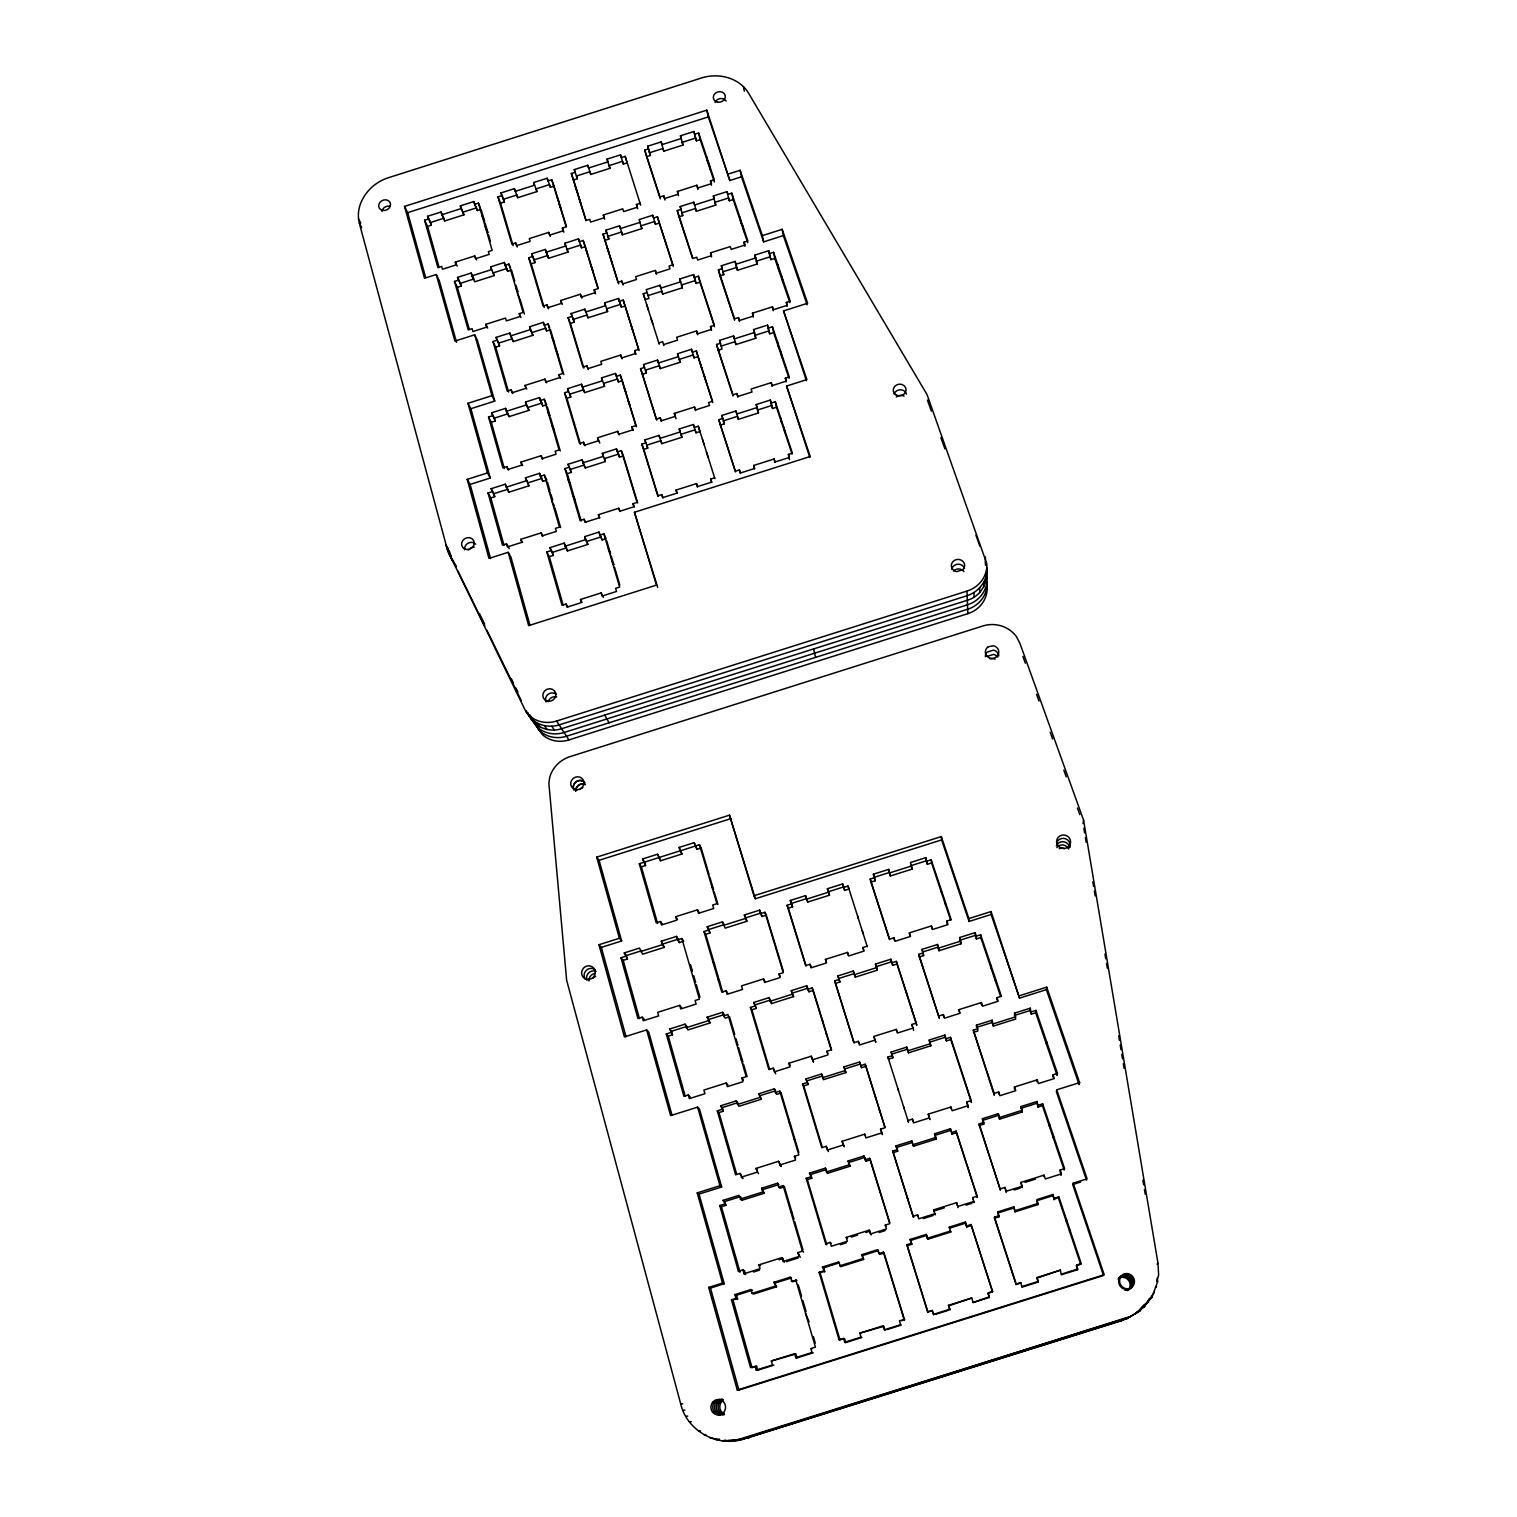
<?xml version="1.0" encoding="UTF-8"?>
<svg xmlns="http://www.w3.org/2000/svg" width="1517" height="1517" viewBox="0 0 1517 1517"><rect width="100%" height="100%" fill="white"/><g stroke="black" fill="none" stroke-linecap="round" stroke-linejoin="round"><path stroke-width="1.5" d="M996.991 1000.044L997.01 997.636L1001.391 996.252L980.665 934.794L976.322 936.16L976.436 938.928L980.759 937.563L980.665 934.794M1038.235 1105.248L1042.691 1103.845L1042.407 1105.628L1037.969 1107.031L1036.983 1101.513L1021.074 1106.519L1022.174 1112.018L999.551 1119.129L998.338 1113.687L982.428 1118.693L983.737 1124.116L979.299 1125.5L1000.443 1190.124L979.205 1123.832L983.661 1122.428L982.428 1118.693M998.641 1093.852L998.66 1091.975L994.223 1093.378L994.223 1095.236L973.288 1030.157L977.688 1028.773L976.474 1025.132L992.156 1020.201L993.388 1026.08L1015.707 1019.045L1014.608 1013.109L1030.29 1008.179L1031.313 1014.133L1035.694 1012.749L1035.94 1010.417L1031.541 1011.801M1016.087 1284.709L994.507 1218.265L999.001 1216.862L997.769 1211.893L1013.868 1206.811L1015.025 1211.818L1037.95 1204.593L1036.945 1199.568L1053.063 1194.486L1053.974 1199.568L1058.866 1196.913L1054.334 1198.335M999.551 1119.129L998.338 1113.687M999.001 1216.862L997.769 1211.893M1000.48 1188.854L1004.975 1187.432L1006.169 1192.514M1014.608 1013.109L1014.494 1015.442L1030.081 1010.531L1030.29 1008.179M1019.689 995.664L1046.692 987.15L1046.389 989.653L1019.538 998.11L991.075 911.565L968.87 918.581L969.041 921.445L991.113 914.486L991.075 911.565M1014.38 1088.884L1014.513 1086.987L1037.192 1079.839L1038.443 1083.555L1054.315 1078.549L1053.045 1074.851L1057.482 1073.448L1035.94 1010.417M527.935 712.63C532.164 726.434 548.358 733.128 561.612 728.729L967.353 600.258C981.575 596.2 988.762 581.276 986.619 567.377M986.372 580.177L986.846 568.515M1022.174 1112.018L1021.074 1106.519M1015.025 1211.818L1013.868 1206.811M1021.036 1182.369L1022.136 1187.489L1021.036 1182.369L1044.037 1175.144L1045.308 1178.956L1061.388 1173.893L1060.099 1170.081L1064.612 1168.659L1042.691 1103.845M1157.338 1277.807L1156.883 1281.675L1158.628 1275.095L1157.983 1263.263L1083.574 820.147L1019.879 643.227L1016.504 636.78A29.316 27.59 -1.2 0 0 982.826 625.99L569.918 756.68A29.221 27.553 -33.9 0 0 549.666 777.519L548.87 783.341L566.637 980.21L680.716 1403.908C687.182 1431.953 719.38 1448.621 746.193 1438.173M1036.926 1081.773L1037.192 1079.839M1037.969 1107.031L1036.983 1101.513M1046.351 1043.943L1046.654 1041.781M1083.043 823.579L1083.574 820.147M1051.622 1059.397L1051.964 1057.33M1052.684 1076.823L1053.045 1074.851M1057.482 1073.448L1057.102 1075.42L1035.694 1012.749M1049.385 1126.297L1049.726 1124.628M1046.692 987.15L1079.611 1082.626L1056.761 1089.813L1056.382 1091.709L1086.532 1180.169M1043.734 1176.509L1044.037 1175.144M1053.234 1137.693L1053.594 1136.1M999.02 1215.743L994.507 1217.165L1016.219 1284.008L1020.789 1282.586L1017.604 1284.235M1139.684 1310.859L1151.896 1297.319L1157.926 1280.955M1020.789 1282.586L1021.889 1287.193L1038.083 1282.093L1037.078 1277.466L1060.383 1270.127L1061.274 1274.811L1077.468 1269.729L1076.672 1265.007L1081.242 1263.585L1058.866 1196.913M1079.611 1082.626L1079.099 1084.56L1046.389 989.653M1053.974 1199.568L1053.063 1194.486M1060.099 1170.081L1060.99 1175.277L1061.388 1173.893M1038.083 1282.093L1037.078 1277.466M1056.761 1089.813L1087.101 1178.823L1073.202 1183.184L1072.709 1184.512L1103.504 1275.494L738.912 1390.065L737.281 1390.046L708.686 1287.402L722.528 1283.06L724.254 1283.742L699.053 1194.126L697.213 1192.874L719.968 1185.706L721.675 1186.996L699.053 1194.126M526.304 710.847C531.026 723.628 546.746 728.9 559.128 724.898L967.182 595.688C976.436 592.616 984.002 585.069 986.315 575.493M1066.28 1221.469L1066.735 1220.37M1069.523 1231.102L1069.997 1230.078M1060.383 1270.127L1036.813 1278.205M1077.468 1269.729L1076.672 1265.007M1081.242 1263.585L1080.692 1264.401L1058.468 1198.146M1149.905 1298.552L1142.984 1307.578L1132.365 1315.656M1143.875 1304.999L1140.215 1309.209L1144.88 1306.459M1145.752 1303.861L1136.954 1312.433M1143.932 1307.028L1154.532 1292.143M987.112 656.444L993.445 654.434A6.694 6.296 -1 0 1 997.693 657.126M1156.959 1264.116L1157.983 1263.263M1135 1314.139L1140.613 1310.328L1126.6 1318.766L1130.829 1316.32L742.989 1438.742M1155.518 1287.345L1156.561 1286.663M1148.919 1299.159L1151.896 1297.319M1144.804 1304.43L1148.653 1302.117M741.642 1439.368L1121.385 1320.757L1125.462 1318.387L735.081 1440.524L743.235 1439.083L735.385 1439.974L737.015 1439.69M1122.978 1319.828L1129.103 1317.306M1121.385 1320.757L1127.415 1318.292M456.579 342.349L439.228 280.474L436.251 274.52L424.513 278.237L404.546 206.407L706.808 110.153L729.81 180.523L741.491 176.806L740.144 170.283L728.388 174.019M404.546 206.407L407.656 212.664L708.325 116.904L706.808 110.153M428.363 219.036L424.589 220.23L427.585 226.393L431.34 225.199L427.585 216.286L441.068 212.001L444.746 220.932L463.937 214.826L460.334 205.857L473.816 201.571L477.343 210.541L481.098 209.346L484.606 221.368L481.894 215.167M501.729 195.674L497.936 196.869L500.553 203.164L504.308 201.951L500.913 192.943L514.396 188.658L517.733 197.684L536.923 191.578L536.108 188.867L549.514 184.6L550.33 187.312L554.084 186.117L566.486 226.602M514.396 188.658L515.211 191.37L534.496 185.226L533.681 182.514L547.163 178.229L550.33 187.312M640.212 203.278L636.4 204.492L637.273 207.26L623.677 211.584L622.785 208.834L603.33 215.016L604.183 217.784L590.587 222.108L589.715 219.358L585.903 220.572L571.34 173.507L575.114 172.293L574.279 169.582L587.762 165.296L590.739 174.436L609.948 168.33L607.047 159.152L620.529 154.848L621.401 157.559L625.175 156.365L640.667 205.136M660.293 198.898L646.602 156.649L650.357 155.455L647.664 146.22L661.147 141.915L662.038 144.627L681.342 138.464L680.45 135.771L693.952 131.486L696.436 140.797L700.19 139.602L698.635 132.965L694.843 134.179M441.068 212.001L441.845 214.731L461.13 208.588L463.937 214.826M473.816 201.571L474.612 204.302L478.386 203.107L480.187 207.26M554.084 186.117L551.752 179.727L547.978 180.94L547.163 178.229M646.602 156.649L644.763 150.126L648.536 148.913L647.664 146.22M427.585 216.286L430.581 222.468L443.969 218.201M463.14 212.096L476.547 207.829M500.913 192.943L503.511 199.239L516.918 194.972L517.733 197.684M649.485 152.762L662.91 148.495L663.782 151.188L683.01 145.063L680.45 135.771M693.952 131.486L695.526 138.104L682.119 142.37L683.01 145.063M571.34 173.507L573.559 179.916L577.313 178.722L576.479 176.01L589.885 171.743L590.739 174.436M609.948 168.33L609.094 165.637L622.501 161.352L623.354 164.064L627.128 162.85L625.175 156.365M424.589 220.23L437.92 267.656L441.712 266.461L442.509 269.23L456.105 264.906L455.309 262.119L474.764 255.937L476.603 259.957M517.392 246.968L515.704 242.91L511.893 244.123L497.936 196.869M550.33 236.481L548.756 232.385L529.3 238.586L530.135 241.355L516.52 245.678L515.704 242.91M548.756 232.385L549.59 235.154L563.205 230.831L562.352 228.062L566.163 226.848L551.752 179.727M698.635 132.965L714.298 179.708L710.487 180.921L711.397 183.671L697.782 187.994L696.872 185.245L677.378 191.445L678.289 194.195L664.674 198.537L663.782 195.788L659.971 197.001L644.763 150.126M457.527 277.383L471.142 273.041L473.93 278.995L460.372 283.319L457.527 277.383L461.168 286.087L457.375 287.301L454.493 281.404L458.324 280.19M471.142 273.041L471.958 275.847L491.47 269.628L490.655 266.84L504.289 262.498L507.702 271.296L511.513 270.083L514.699 280.986M532.543 256.563L528.712 257.776L531.197 263.806L534.989 262.612L531.708 253.775L545.343 249.433L548.566 258.288L567.984 252.106L567.13 249.338L580.708 245.033L581.561 247.802L585.353 246.588L587.743 254.306M545.343 249.433L546.177 252.22L565.708 246.019L564.855 243.232L578.489 238.89L581.561 247.802M623.184 285.044L621.837 281.062L617.988 282.295L602.97 234.149L606.8 232.935L605.928 230.167L619.562 225.824L622.425 234.794L641.862 228.612L639.719 221.691M621.837 281.062L622.728 283.888L636.495 279.507L635.604 276.682L655.306 270.424L656.216 273.25L669.983 268.869L669.073 266.044L672.941 264.811L657.449 216.817L653.618 218.031L652.727 215.262L639.093 219.605L639.965 222.373L620.434 228.593L619.562 225.824M692.416 258.042L678.952 216.798L682.745 215.604L680.185 206.54L693.819 202.197L694.729 204.947L714.279 198.746L713.35 195.977L727.003 191.635L727.932 194.385L731.763 193.171L747.881 240.975L744.032 242.208L744.923 246.323M504.289 262.498L505.104 265.304L508.916 264.072L510.641 268.073M585.353 246.588L583.173 240.463L579.342 241.677L578.489 238.89M678.952 216.798L677.265 210.522L681.076 209.308L680.185 206.54M506.887 268.509L493.328 272.832L494.144 275.601L474.726 281.783L471.958 275.847M531.708 253.775L534.174 259.824L547.732 255.52M602.97 234.149L605.055 240.312L608.848 239.098L607.995 236.349L621.553 232.025L622.425 234.794M641.862 228.612L640.97 225.843L654.548 221.52L655.439 224.288L659.231 223.075L657.449 216.817M682.745 215.604L681.854 212.835L695.431 208.531L696.341 211.28L715.777 205.098L713.35 195.977M715.777 205.098L714.848 202.349L728.425 198.025L729.355 200.775L733.166 199.561L731.763 193.171M782.184 229.314L783.341 235.59L763.639 241.867L762.368 235.609L782.184 229.314L807.632 303.248L783.549 310.909L806.418 380.786M454.493 281.404L468.241 329.91L472.09 328.696L472.887 331.54L486.654 327.16L485.838 324.316L505.521 318.058L506.337 320.902L520.103 316.522L519.269 313.678L523.118 312.464L508.916 264.072M548.547 308.766L546.954 304.879L543.086 306.112L528.712 257.776M546.954 304.879L547.789 307.723L561.555 303.343L560.702 300.499L580.404 294.241L581.883 298.166M580.404 294.241L581.258 297.085L595.024 292.705L594.152 289.861L598.02 288.647L583.173 240.463M711.568 256.923L710.544 252.846L730.265 246.588L731.194 249.395L744.98 245.014L744.032 242.208M494.732 401.114L491.982 395.672L467.976 403.294L470.858 408.699L494.732 401.114L477.495 340.51L474.688 334.802L454.91 341.097L436.251 274.52M496.855 340.263L492.987 341.496L495.699 347.146L499.548 345.933L496.04 337.4L509.826 333.019L513.258 341.572L532.903 335.314L529.566 326.743L543.351 322.363L546.632 330.953L550.462 329.739L563.793 374.49M571.966 316.389L568.098 317.622L570.392 323.405L574.241 322.173L571.113 313.545L584.898 309.146L587.97 317.811L607.615 311.573L606.743 308.728L620.472 304.367L621.344 307.192L625.194 305.979L639.112 350.56M584.898 309.146L585.771 312.009L605.53 305.713L604.638 302.869L618.443 298.489L620.472 304.367M694.502 277.421L698.37 276.208L699.963 282.2L696.113 283.432L693.572 274.596L679.768 278.995L680.678 281.821L660.919 288.097L660.009 285.272L646.204 289.652L648.973 298.413L645.123 299.645L643.246 293.729L647.114 292.497M734.569 320.239L719.911 275.866L723.761 274.653L721.352 265.759L735.157 261.379L737.49 270.273L757.173 264.015L754.916 255.084L768.74 250.703L770.901 259.654L774.751 258.421L773.575 252.296L769.688 253.529M509.826 333.019L510.66 335.883L530.4 329.606L532.903 335.314M549.666 327.824L548.073 323.993L544.205 325.207L543.351 322.363M618.443 298.489L619.334 301.333L623.203 300.101L625.194 305.979M719.911 275.866L718.413 269.817L722.282 268.604L721.352 265.759M736.105 264.205L755.883 257.909M496.04 337.4L498.714 343.089L512.443 338.727M532.069 332.488L545.779 328.127L546.632 330.953M571.113 313.545L573.388 319.347L587.098 314.986L587.97 317.811M648.081 295.587L661.81 291.226L662.72 294.051L682.366 287.794L679.768 278.995M693.572 274.596L695.184 280.607L681.455 284.987L682.366 287.794M735.157 261.379L736.56 267.466L722.813 271.827L723.761 274.653M768.74 250.703L769.953 256.847L756.225 261.208L757.173 264.015M512.879 393.51L511.134 389.869L507.228 391.121L492.987 341.496M511.134 389.869L511.969 392.789L525.887 388.371L525.053 385.451L544.963 379.117L546.594 382.796M544.963 379.117L545.817 382.037L559.754 377.6L558.882 374.699L562.788 373.466L548.073 323.993M588.368 369.522L586.889 365.806L582.983 367.038L568.098 317.622M622.103 358.789L620.737 355.035L600.808 361.368L601.699 364.27L587.762 368.707L586.889 365.806M620.737 355.035L621.629 357.936L635.566 353.518L634.675 350.617L638.562 349.384L623.203 300.101M658.776 342.956L662.682 341.704L663.896 345.516M698.37 276.208L714.393 325.283L710.487 326.515L711.435 329.398L697.479 333.835L696.55 330.953L676.62 337.286L677.53 340.168L663.593 344.606M773.575 252.296L790.243 301.181L786.356 302.414L787.323 305.296L773.386 309.715L772.4 306.851L752.451 313.185L753.418 316.067L739.481 320.485L738.514 317.622L734.626 318.854L718.413 269.817M492.456 415.734L488.531 416.966L491.299 422.276L495.187 421.043L491.622 412.795L505.578 408.357L509.067 416.644L528.94 410.33L525.546 402.024L539.502 397.587L542.821 405.911L546.708 404.679L544.262 399.274L540.355 400.507L539.502 397.587M585.012 445.733L583.514 442.243L579.57 443.495L564.533 392.827L568.439 391.595L567.567 388.674L581.523 384.237L583.021 387.897M581.523 384.237L582.395 387.157L602.401 380.805L601.509 377.885L615.466 373.447L618.424 381.886L622.311 380.653L630.01 405.703L628 400.26M643.549 364.516L657.525 360.079L660.274 368.593L680.166 362.279L677.511 353.745L691.487 349.289L692.416 352.191L696.322 350.958L712.535 401.284L708.572 402.536L709.52 405.494L695.431 409.969L694.483 407.011L674.307 413.42L675.236 416.379L661.128 420.854L660.217 417.896L656.254 419.147L640.553 368.669L644.46 367.436L643.549 364.516L646.375 373.011L642.487 374.244L640.553 368.669M733.014 395.918L718.129 350.218L722.035 348.986L719.589 340.377L733.564 335.921L734.512 338.822L754.518 332.47L753.551 329.568L767.526 325.131L769.745 333.816L773.632 332.583L772.418 326.781L768.493 328.032M505.578 408.357L506.413 411.297L526.38 404.944L528.94 410.33M622.311 380.653L620.282 375.116L616.357 376.368L615.466 373.447M718.129 350.218L716.612 344.511L720.537 343.259L719.589 340.377M491.622 412.795L494.352 418.123L508.233 413.724M528.087 407.409L541.967 403.01M721.087 346.104L734.987 341.685L735.935 344.568L755.826 338.234L754.518 332.47M755.826 338.234L754.878 335.371L768.778 330.953L767.526 325.131M564.533 392.827L566.865 398.269L570.752 397.037L569.899 394.136L583.78 389.717L584.652 392.619L604.524 386.304L603.652 383.403L617.533 379.003L618.424 381.886M680.166 362.279L679.237 359.396L693.136 354.978L694.065 357.86L697.953 356.628L696.322 350.958M467.198 479.372L487.45 472.944L490.256 478.026L470.118 484.416L467.198 479.372L488.986 558.408L508.176 552.321L510.907 557.023L530.021 625.421M508.631 469.986L506.849 466.591L502.904 467.843L488.531 416.966M506.849 466.591L507.702 469.568L521.791 465.093L520.938 462.116L541.095 455.726L542.745 459.139M583.514 442.243L584.386 445.221L598.494 440.745L597.603 437.768L617.76 431.378L619.145 434.886M617.76 431.378L618.671 434.336L632.76 429.861L631.849 426.903L635.813 425.651L620.282 375.116M772.418 326.781L789.295 376.899L785.351 378.169L786.337 381.108L772.21 385.583L771.243 382.644L751.048 389.054L752.015 391.993L737.907 396.487L736.94 393.529L732.995 394.78L716.612 344.511M809.775 457.357L786.565 386.039L806.873 379.591L783.549 310.909M491.963 491.717L488.019 492.968L490.806 497.917L494.732 496.666L491.129 488.702L505.256 484.226L507.038 487.564M505.256 484.226L508.783 492.21L528.883 485.838L525.451 477.817L539.578 473.323L542.934 481.363L546.878 480.13L544.394 475.068L540.431 476.319L539.578 473.323M568.875 467.293L564.912 468.563L567.282 473.645L571.207 472.394L567.984 464.297L582.111 459.822L585.278 467.938L605.378 461.547L604.487 458.57L618.538 454.114L619.448 457.091L623.373 455.84L637.671 502.923M582.111 459.822L583.002 462.818L603.235 456.389L602.325 453.412L616.452 448.918L619.448 457.091M662.986 497.936L661.753 494.618L657.752 495.888L641.843 444.14L645.806 442.869L644.877 439.892L659.023 435.398L661.791 443.647L681.91 437.256L680.981 434.298L695.033 429.823L695.981 432.8L699.925 431.549L698.294 426.22L694.331 427.472L693.383 424.495L679.237 428.989L680.185 431.966L659.952 438.394L659.023 435.398M735.423 471.901L720.347 425.063L724.273 423.812L721.827 415.468L735.954 410.974L736.921 413.951L757.173 407.523L756.187 404.546L770.333 400.071L772.551 408.49L776.495 407.239L775.282 401.777L771.319 403.029M506.09 487.222L526.304 480.813M623.373 455.84L621.325 450.644L617.362 451.895L616.452 448.918M720.347 425.063L718.811 419.697L722.775 418.445L721.827 415.468M491.129 488.702L493.897 493.689L507.948 489.233L508.783 492.21M525.451 477.817L528.03 482.842L542.081 478.386M567.984 464.297L570.335 469.417L584.386 464.96M724.273 423.812L723.325 420.854L737.395 416.379L738.343 419.337L758.481 412.946L757.514 410.007L771.584 405.532L770.333 400.071M641.843 444.14L643.796 449.354L647.721 448.103L646.811 445.145L660.862 440.67L661.791 443.647M509.257 548.585L506.545 543.863L502.544 545.134L488.019 492.968M506.545 543.863L507.399 546.916L521.658 542.403L520.786 539.331L541.19 532.865L542.877 536.051M585.638 522.474L584.121 519.25L580.12 520.521L564.912 468.563M584.121 519.25L585.012 522.303L599.291 517.771L598.381 514.718L618.784 508.252L620.188 511.513M618.784 508.252L619.713 511.286L633.973 506.754L633.044 503.72L637.045 502.449L621.325 450.644M661.753 494.618L662.682 497.652L676.961 493.12L676.013 490.086L696.436 483.62L697.536 486.976M711.757 482.463L710.696 479.088L714.697 477.817M775.282 401.777L792.386 453.166L788.385 454.436L789.39 457.451L775.111 461.983L774.106 458.968L753.684 465.454L754.67 468.469L740.391 473.001L739.405 469.967L735.423 471.237L718.811 419.697M508.176 552.321L528.656 625.63L656.463 585.107L634.428 512.272L810.211 456.503L786.565 386.039M550.823 550.709L546.803 551.979L549.306 556.663L553.288 555.412L549.931 547.637L564.229 543.105L567.51 550.899L587.875 544.432L584.69 536.62L598.987 532.069L602.097 539.919L606.079 538.668L603.899 533.87L599.898 535.141L598.987 532.069M564.229 543.105L565.12 546.177L585.581 539.673L587.875 544.432M549.931 547.637L552.416 552.34L566.618 547.846M586.965 541.379L601.187 536.866M567.699 606.99L566.088 604.031L562.048 605.321L546.803 551.979M566.088 604.031L566.998 607.16L581.428 602.59L580.518 599.462L601.187 592.919L603.387 597.414M525.678 711.17L529.243 715.493A28.785 26.775 -30.8 0 0 556.587 721.03L967.012 591.08A28.842 26.832 -4.7 0 0 986.808 563.755L927.001 394.515L748.545 93.144C739.101 77.405 717.977 72.513 701.233 78.069L388.75 177.622C369.864 183.235 354.125 203.297 359.396 223.454L447.648 550.576L525.678 711.17L542.309 734.531A27.97 26.13 -31.2 0 0 568.932 739.936L967.827 613.664A28.046 26.168 -4.3 0 0 987.055 587.06L986.827 585.922M619.41 938.264L598.968 944.712L601.32 947.385L621.648 940.976L619.41 938.264L596.712 857.143L729.506 815.16L755.39 898.728L941.621 839.906L941.298 836.588L753.949 895.751L729.506 815.16M596.712 857.143L599.063 860.31L731.08 818.554M643.53 862.396L639.302 863.723L641.388 866.833L645.578 865.505L642.544 858.982L657.601 854.223L660.559 860.765L681.986 853.995L679.142 847.415L694.198 842.656L696.967 849.273L701.157 847.946L709.16 874.873M642.544 858.982L644.611 862.111L680.147 850.809L681.986 853.995M681 850.62L699.432 844.722L701.157 847.946M662.474 924.308L660.502 921.521L656.235 922.867L639.302 863.723M660.502 921.521L661.488 924.991L676.715 920.174L675.71 916.704L697.46 909.84L699.223 912.703M625.232 956.412L620.965 957.758L623.184 960.337L627.431 959.009L624.245 952.904L639.491 948.087L642.601 954.212L664.294 947.367L661.317 941.204L676.563 936.387L679.464 942.569L683.712 941.223L681.854 938.53L677.568 939.876L676.563 936.387M707.244 926.697L722.509 921.881L724.121 924.668L708.951 929.466L707.244 926.697L709.975 932.936L705.727 934.282L704.002 931.533L708.268 930.186M722.509 921.881L725.145 928.139L746.857 921.274L744.335 914.979L759.6 910.162L762.046 916.496L766.294 915.149L783.208 970.766M791.362 903.942L787.076 905.289L788.328 908.19L792.576 906.844L790.281 900.472L805.546 895.637L807.746 902.046L829.477 895.201L827.391 888.753L842.656 883.918L844.666 890.403L848.913 889.057L848.041 886.042L843.755 887.388L844.666 890.403M889.512 939.649L870.967 882.098L875.214 880.751L873.375 874.228L888.64 869.412L890.403 875.954L912.134 869.089L910.503 862.509L925.768 857.674L927.323 864.292L931.59 862.945L931.21 859.779L926.925 861.125M624.245 952.904L626.464 955.52L641.615 950.723M663.308 943.877L678.459 939.099M744.335 914.979L745.833 917.823L760.984 913.025M790.281 900.472L791.514 903.392L806.684 898.595M874.095 877.319L889.284 872.522L888.64 869.412M925.768 857.674L926.185 860.86L911.015 865.657L912.134 869.089M640.496 951.595L662.322 944.693L664.294 947.367M723.533 925.351L745.378 918.468M759.6 910.162L760.643 913.632L764.928 912.286L766.294 915.149M805.546 895.637L806.627 899.126L828.491 892.224L829.477 895.201M870.967 882.098L870.208 879.045L874.494 877.679L873.375 874.228M889.777 872.863L911.641 865.96M644.365 1019.462L642.241 1017.186L637.936 1018.552L620.965 957.758M681.588 1007.705L679.692 1005.373L657.657 1012.332L658.662 1015.897L643.246 1020.77L642.241 1017.186M727.705 993.161L726.093 990.734L721.77 992.099L704.002 931.533M764.947 981.404L763.563 978.92L741.51 985.879L742.553 989.425L727.136 994.299L726.093 990.734M763.563 978.92L764.625 982.466L780.041 977.593L778.98 974.047L783.284 972.681L764.928 912.286M811.102 966.841L809.983 964.262L805.66 965.627L787.076 905.289M809.983 964.262L811.083 967.808L826.5 962.935L825.4 959.389L847.472 952.429L848.363 955.084M863.685 950.249L862.889 947.556L867.212 946.191M931.21 859.779L951.178 919.7L946.855 921.066L948.03 924.593L932.595 929.466L931.419 925.939L909.347 932.898L910.503 936.425L895.068 941.298L893.93 937.771L889.607 939.137L870.208 879.045M671.993 1115.09L648.726 1032.11L646.621 1029.91L624.435 1036.926L598.968 944.712M669.585 1029.038L685.02 1024.165L686.898 1026.383L671.538 1031.238L669.585 1029.038L672.543 1034.803L668.257 1036.149L666.266 1033.987L670.59 1032.622M707.15 1017.186L722.585 1012.313L724.235 1014.608L708.875 1019.443L707.15 1017.186L709.899 1023.008L687.922 1029.948L685.02 1024.165M754.745 1006.074L750.422 1007.44L751.901 1009.772L756.206 1008.407L753.684 1002.49L769.138 997.617L771.565 1003.552L793.581 996.612L791.267 990.639L806.722 985.766L808.959 991.758L813.264 990.411L831.619 1049.992M837.839 975.943L853.294 971.07L854.166 973.611L838.787 978.465L837.839 975.943L839.887 982.011L835.583 983.357L834.615 980.873L838.958 979.508M875.442 964.091L876.579 967.637L854.431 974.635L855.266 977.157L877.281 970.197L875.442 964.091L890.915 959.199L892.679 965.343L896.983 963.997L896.395 961.38L892.053 962.764L892.679 965.343M922.033 949.377L923.189 952.923L918.866 954.307L939.326 1018.229L919.321 956.943L923.625 955.577L922.033 949.377L937.506 944.503L939.023 950.723L961.038 943.783L959.654 937.506L975.128 932.633L976.322 936.16M753.684 1002.49L755.144 1004.861L770.503 1000.006M792.5 993.066L807.859 988.212M876.162 966.67L891.541 961.816L890.915 959.199M922.469 952.05L937.866 947.196L937.506 944.503M961.038 943.783L959.863 940.256L975.26 935.401L975.128 932.633M686.063 1027.749L708.174 1020.77M722.585 1012.313L723.647 1015.897L727.97 1014.532L746.212 1076.71L741.851 1078.075L742.913 1081.735L727.288 1086.665L726.226 1083.005L703.888 1090.04L704.95 1093.719L689.325 1098.63L688.282 1094.971L683.92 1096.355L666.266 1033.987M769.138 997.617L770.219 1001.201L792.348 994.204L793.581 996.612M806.722 985.766L807.821 989.331L812.164 987.965L813.264 990.411M938.682 948.049L960.83 941.052M775.699 1073.789L773.253 1068.177L768.891 1069.561L750.422 1007.44M773.253 1068.177L774.353 1071.836L789.978 1066.906L788.878 1063.246L811.235 1056.211L813.453 1061.881L811.235 1056.211M812.335 1059.852L827.979 1054.922L826.86 1051.281L831.221 1049.897L812.164 987.965M834.615 980.873L853.9 1042.748L858.281 1041.364L859.115 1043.506M858.281 1041.364L859.418 1045.004L875.062 1040.074L875.783 1042.236L873.906 1036.452L896.282 1029.398L897.438 1033.02L913.082 1028.09L911.907 1024.468L916.287 1023.084L896.395 961.38M938.966 1015.935L943.346 1014.551L944.541 1018.172L960.185 1013.242L958.991 1009.62L981.366 1002.566L982.58 1006.188L998.224 1001.239L997.01 997.636M721.675 1186.996L699.432 1108.87L697.611 1107.126L670.628 1115.621L646.621 1029.91M720.594 1105.798L736.257 1100.868L737.831 1102.65L722.263 1107.543L720.594 1105.798L723.325 1111.221L718.963 1112.587L717.276 1110.861L721.656 1109.477M758.671 1093.795L774.334 1088.865L775.68 1090.723L760.112 1095.615L758.671 1093.795L761.193 1099.275L738.893 1106.31L736.257 1100.868M806.949 1082.588L802.55 1083.972L803.745 1085.869L808.106 1084.484L805.849 1078.928L821.512 1073.979L823.674 1079.573L845.974 1072.557L843.926 1066.925L859.608 1061.976L861.561 1067.646L865.942 1066.261L884.961 1127.188M906.806 1047.09L907.356 1049.214L891.768 1054.125L891.143 1052.039L906.806 1047.09L908.512 1052.836L930.831 1045.801L929.238 1040.017L944.92 1035.087L946.418 1040.89L950.78 1039.524L950.514 1037.344L946.115 1038.728M805.849 1078.928L806.987 1080.844L822.574 1075.932M844.855 1068.916L860.423 1064.005M930.831 1045.801L929.656 1042.179L945.243 1037.268L944.92 1035.087M992.156 1020.201L992.175 1022.477L976.588 1027.388L976.474 1025.132M737.319 1104.547L759.752 1097.474M774.334 1088.865L775.415 1092.524L779.814 1091.14L781.122 1092.998L798.814 1152.37M821.512 1073.979L822.631 1077.658L845.064 1070.585L845.974 1072.557M859.608 1061.976L860.746 1065.636L865.145 1064.251L865.942 1066.261M887.9 1057.084L892.299 1055.699L892.925 1057.747L888.564 1059.131L887.9 1057.084L908.512 1122.22L907.981 1120.551L912.419 1119.148L913.594 1122.883L929.447 1117.877L928.252 1114.161L950.931 1107.012L952.126 1110.747L967.998 1105.741L966.784 1102.025L971.221 1100.621L950.514 1037.344M907.981 1050.75L930.433 1043.677M993.37 1023.823L1015.84 1016.75M781.122 1092.998L776.761 1094.364L775.415 1092.524M973.421 1032.375L977.801 1031.01L977.688 1028.773M740.087 1173.418L742.742 1178.519L740.087 1173.418L735.65 1174.822L717.276 1110.861M758.462 1173.57L755.902 1168.45L778.562 1161.301L780.99 1166.478L778.562 1161.301M779.662 1165.056L795.496 1160.069L794.377 1156.314L798.814 1154.93L779.814 1091.14M828.396 1151.536L826.234 1146.302L821.797 1147.686L802.55 1083.972M842.049 1141.315L844.135 1146.587L842.049 1141.315L864.709 1134.166L865.524 1135.778M880.562 1129.179L882.42 1134.526L880.562 1129.179L884.999 1127.776L865.145 1064.251M741.168 1177.192L757.002 1172.205M843.205 1145.051L827.353 1150.038L826.234 1146.302M881.718 1132.915L865.866 1137.902L864.709 1134.166M724.197 1204.138L719.741 1205.541L721.447 1206.698L725.866 1205.313L723.116 1200.345L738.988 1195.358L741.642 1200.345L764.227 1193.234L761.705 1188.209L777.576 1183.203L778.923 1184.512L763.146 1189.48M810.628 1176.908L806.191 1178.311L807.347 1179.657L811.766 1178.254L809.509 1173.153L825.381 1168.147L827.561 1173.286L850.165 1166.175L848.117 1160.979L863.988 1155.992L865.96 1161.188L870.379 1159.803L889.739 1222.531M895.94 1145.923L911.831 1140.917L912.343 1142.491L896.566 1147.459L895.94 1145.923L897.723 1151.194L893.304 1152.579L892.679 1151.081L897.116 1149.677M934.567 1133.768L935.761 1137.503L913.025 1144.671L913.537 1146.226L936.141 1139.096L934.567 1133.768L950.457 1128.762L951.936 1134.128L956.374 1132.725L956.127 1131.094L951.671 1132.497L951.936 1134.128M723.116 1200.345L724.804 1201.54L740.561 1196.572L741.642 1200.345M809.509 1173.153L810.647 1174.499L826.443 1169.531M849.027 1162.42L864.804 1157.452M934.946 1135.361L950.742 1130.393L950.457 1128.762M982.523 1120.399L998.319 1115.412M1020.922 1108.301L1036.718 1103.314M740.068 1199.132L762.804 1191.983L764.227 1193.234M777.576 1183.203L778.676 1186.977L783.132 1185.573L784.441 1186.863L793.979 1219.308L792.727 1218.208M825.381 1168.147L826.518 1171.92L849.255 1164.753L850.165 1166.175M863.988 1155.992L865.145 1159.746L869.601 1158.343L870.379 1159.803M999.57 1117.422L1022.325 1110.254M784.441 1186.863L780.022 1188.266L778.676 1186.977M719.741 1205.541L738.4 1271.303L742.894 1269.9L744.468 1270.677L745.568 1274.508L743.994 1273.768L742.894 1269.9M743.994 1273.768L760.036 1268.705L758.936 1264.856L781.881 1257.631L784.346 1262.315M781.881 1257.631L783.019 1261.48L799.061 1256.436L797.923 1252.587L802.417 1251.165L803.631 1252.056M806.191 1178.311L825.703 1243.845L830.197 1242.423L831.24 1243.371M830.197 1242.423L831.354 1246.272L847.415 1241.228L846.258 1237.379L869.222 1230.154L871.175 1234.99M869.222 1230.154L870.398 1233.985L886.459 1228.941L885.264 1225.091L889.777 1223.688L869.601 1158.343M892.679 1151.081L913.063 1216.35L917.576 1214.927L918.05 1216.046M917.576 1214.927L918.771 1218.777L934.832 1213.714L935.212 1214.852L933.619 1209.883L956.601 1202.659L957.834 1206.489L973.895 1201.426L974.028 1202.621L972.662 1197.596L977.157 1196.173L956.127 1131.094M779.074 1259.774L783.227 1258.484M851.34 1237.038L857.56 1235.085M865.866 1232.468L870.018 1231.178M944.389 1207.76L934.017 1211.04L933.619 1209.883M1025.037 1182.388L1035.428 1179.126M1022.306 1186.199L1006.226 1191.243L1004.975 1187.432M753.532 1272.005L759.524 1270.127M786.337 1261.689L798.302 1257.915M840.361 1244.68L846.353 1242.802M879.158 1232.487L885.151 1230.59M923.246 1218.606L933.22 1215.477M966.045 1205.143L972.037 1203.265M1014.152 1190.011L1020.145 1188.114M708.686 1287.402L710.487 1288.085L724.254 1283.742M1074.681 1183.905L1080.616 1182.027M734.892 1294.589L736.522 1295.215L737.622 1299.083L735.992 1298.476L734.892 1294.589L750.991 1289.526L752.091 1293.413L753.608 1294.039L776.514 1286.833L774.011 1282.282L776.514 1286.833M774.011 1282.282L790.092 1277.219L791.381 1277.959L775.396 1282.984M822.461 1267.036L838.56 1261.973L839.546 1262.789L823.56 1267.833L822.461 1267.036L824.698 1271.682L819.104 1272.327L823.617 1270.905M838.56 1261.973L840.702 1266.657L863.609 1259.451L861.599 1254.73L877.698 1249.667L879.613 1254.407L884.089 1253.004L904.549 1319.771L901.534 1320.719M911.3 1243.333L906.787 1244.755L907.337 1245.685L911.812 1244.281L910.086 1239.465L926.204 1234.402L927.835 1239.237L950.761 1232.032L950.476 1231.008L927.399 1238.27L926.204 1234.402M965.362 1222.076L965.552 1223.157L949.528 1228.201L949.244 1227.158L965.362 1222.076L966.765 1226.988L971.259 1225.584L971.108 1224.522L966.594 1225.945M736.522 1295.215L752.508 1290.171M861.599 1254.73L862.433 1255.602L878.438 1250.558M910.086 1239.465L910.617 1240.432L926.622 1235.407M997.75 1213.031L1013.754 1207.987M1052.703 1195.737L1036.68 1200.781L1037.95 1204.593M773.879 1365.148L757.704 1370.23L756.604 1366.267L750.517 1367.538L731.478 1299.898L735.992 1298.476M752.091 1293.413L775.13 1286.169M791.229 1281.107L796.994 1280.405L792.5 1281.808L790.092 1277.219M839.716 1265.842L862.775 1258.598M877.698 1249.667L878.874 1253.535L883.387 1252.113L884.089 1253.004M1015.138 1210.661L1038.216 1203.398M731.478 1299.898L737.622 1299.083M755.068 1366.096L756.206 1370.079L772.475 1364.959L771.338 1360.996L794.605 1353.676L795.875 1353.922L797.013 1357.867L813.188 1352.785M794.605 1353.676L795.761 1357.639L812.031 1352.519L810.874 1348.556L815.425 1347.134L795.742 1279.684M819.104 1272.327L839.034 1339.701L844.552 1338.62L845.727 1342.564L861.903 1337.482M843.585 1338.278L844.76 1342.242L861.049 1337.122L859.855 1333.159L883.141 1325.839L885.056 1330.2M883.141 1325.839L884.354 1329.802L900.624 1324.682L899.429 1320.719L904.549 1319.771M906.787 1244.755L927.608 1311.864L932.159 1310.441L933.789 1314.879M948.447 1305.322L949.964 1309.797L948.447 1305.322L971.733 1298.002L973.137 1302.515L989.331 1297.433L988.022 1292.882L992.592 1291.441L971.108 1224.522M756.604 1366.267L752.072 1367.689L733.147 1300.486M793.77 1354.586L771.338 1360.996M839.034 1339.701L843.035 1339.094M883.861 1326.275L859.855 1333.159M927.608 1311.864L932.557 1310.972M948.732 1305.872L971.733 1298.002M989.331 1297.433L988.06 1293.508L992.592 1291.441M1076.16 1265.823L1079.194 1264.875M949.68 1309.266L933.391 1314.386L932.159 1310.441M989.274 1296.807L973.137 1302.515M1022.06 1286.511L1038.368 1281.391M1061.691 1274.052L1077.98 1268.933M887.066 1329.575L901.231 1325.118M935.799 1314.253L947.935 1310.441M737.281 1390.046L1104.205 1274.735L1073.202 1183.184M744.6 1438.457L1123.794 1319.354M747.767 1437.888L1122.182 1320.283M990.032 658.89L993.464 658.681A6.656 6.277 -0.9 0 1 995.095 659.212M741.358 1439.026L749.303 1437.623M728.672 1441.15L733.754 1440.259M722.244 1440.866L725.733 1440.278M715.929 1439.709L719.494 1439.121M709.804 1437.68L717.712 1439.424M704.002 1434.817L705.86 1434.551M698.597 1431.157L700.513 1430.929M740.031 1439.652L727.857 1440.373M689.42 1421.808L691.373 1421.638M685.779 1416.252L687.751 1416.12M682.859 1410.26L684.85 1410.146M680.716 1403.908L682.726 1403.851M724.007 1440.581L730.379 1440.847M756.206 1370.079L757.704 1370.23M795.761 1357.639L797.013 1357.867M810.874 1348.556L812.031 1348.841M844.76 1342.242L845.727 1342.564M805.527 1313.229L809.111 1321.914M738.4 1271.303L740.012 1272.08L721.447 1206.698M758.936 1264.856L760.415 1265.652M797.923 1252.587L800.293 1257.29M825.703 1243.845L826.765 1244.774L807.347 1179.657M790.717 1211.381L791.988 1212.519M755.902 1168.45L757.381 1169.835M688.282 1094.971L690.14 1096.791M846.258 1237.379L847.188 1238.346M726.226 1083.005L727.876 1084.902M794.377 1156.314L795.629 1157.793M741.851 1078.075L743.387 1080.009M793.979 1138.679L795.211 1140.253M741.339 1060.042L742.875 1062.071L738.608 1047.564M789.257 1122.883L790.528 1124.533M826.518 1171.92L827.561 1173.286M690.595 968.699L692.416 971.221L690.538 964.793M723.647 1015.897L725.278 1018.172L729.582 1016.807L734.74 1034.385M677.568 939.876L679.464 942.569M531.917 719.399L534.553 723.249M537.72 723.4L540.336 727.231M544.508 725.733L547.087 729.544M675.71 916.704L677.587 919.53M717.939 978.996L719.589 981.48M551.809 726.245L554.35 730.075M712.838 961.664L714.526 964.243M449.316 554.824L456.295 566.182M450.739 557.915L452.768 561.025M556.587 721.03L568.932 739.936M885.264 1225.091L885.966 1226.153M446.586 547.334L449.98 553.136M447.287 549.514L449.316 552.643M447.648 550.576L451.497 557.403L448.444 552.719M445.96 545.153L447.989 548.301M446.263 546.253L448.292 549.401M660.559 860.765L657.601 854.223M788.878 1063.246L790.129 1065.256M885.644 1210.338L886.326 1211.476M604.676 715.095L609.094 722.775M770.219 1001.201L771.565 1003.552M879.632 1190.845L880.353 1192.115M711.909 886.762L713.578 889.739L709.823 877.129M520.786 539.331L522.55 542.498M865.145 1159.746L865.96 1161.188M696.967 849.273L694.198 842.656M822.631 1077.658L823.674 1079.573M359.396 223.454L361.634 227.569M358.543 218.941L360.781 223.075M580.518 599.462L582.073 602.439M778.98 974.047L780.269 976.569M520.938 462.116L522.663 465.529M565.12 546.177L567.51 550.899M540.431 476.319L542.934 481.363M551.885 500.951L554.331 505.882M506.413 411.297L509.067 416.644M548.566 489.479L550.216 492.797M826.86 1051.281L827.884 1053.367M534.724 721.883L538.838 730.303M533.263 720.423L539.768 730.815A28.121 26.263 -31.1 0 0 566.524 736.238L967.656 609.246A28.197 26.301 -4.4 0 0 986.998 582.49L986.771 581.371M760.643 913.632L762.046 916.496M529.642 714.564L537.17 727.041A28.292 26.377 -31 0 0 564.077 732.502L967.505 604.79A28.368 26.415 -4.5 0 0 986.96 577.901L986.714 576.763M479.467 613.57L484.625 624.113M511.438 678.914L513.505 683.124M515.856 687.96L517.885 692.093M455.858 566.808L453.299 561.555M457.925 571.056L484.852 626.123M486.938 630.37L521.127 700.266M753.949 895.751L755.39 898.728M455.309 262.119L457.224 266.12M485.838 324.316L487.659 328.127M441.845 214.731L444.746 220.932M572.478 494.428L574.829 499.396M826.272 1033.798L827.296 1035.978M568.154 479.637L570.506 484.681M525.053 385.451L526.74 389.092M821.645 1018.779L822.707 1021.055M807.821 989.331L808.959 991.758M913.063 1216.35L913.575 1217.468L893.304 1152.579M599.898 535.141L602.097 539.919M611.749 560.342L613.892 565.007L611.199 555.924M551.657 424.513L554.084 429.804M510.66 335.883L513.258 341.572M540.355 400.507L542.821 405.911M608.374 548.945L610.536 553.667L606.705 540.81M548.187 412.681L549.818 416.246M598.381 514.718L599.86 517.98M907.375 1198.127L907.924 1199.359M490.655 266.84L494.144 275.601M583.002 462.818L585.278 467.938M519.269 313.678L520.976 317.546M902.824 1183.563L903.392 1184.853M452.369 559.489L452.825 560.532M485.25 226.659L487.924 232.803L485.156 223.264M927.399 1238.27L927.835 1239.237M474.612 204.302L477.343 210.541M515.989 288.173L517.695 292.098M517.468 293.217L519.174 297.123M505.104 265.304L507.702 271.296M558.882 374.699L560.456 378.378M567.567 388.674L570.752 397.037M551.771 336.414L554.16 342.102M555.393 348.626L557.763 354.257M602.325 453.412L605.378 461.547M597.603 437.768L599.784 443.021M634.428 512.272L657.695 587.42M582.395 387.157L584.652 392.619M860.746 1065.636L861.561 1067.646M879.348 1109.742L880.069 1111.487M633.044 503.72L634.39 507.019M875.006 1095.862L875.745 1097.682M560.702 300.499L562.257 304.405M546.177 252.22L548.566 258.288M825.4 959.389L826.424 962.006M601.509 377.885L604.524 386.304M533.681 182.514L536.923 191.578M806.627 899.126L807.746 902.046M631.849 426.903L633.177 430.43M564.855 243.232L567.984 252.106M562.352 228.062L563.888 232.177M624.264 388.068L626.274 393.548M644.877 439.892L647.721 448.103M556.758 196.053L559.071 202.368M558.939 203.183L561.233 209.479M451.099 556.341L450.34 554.217M594.152 289.861L595.593 293.805M1022.932 656.501L1025.34 663.194M1036.566 694.369L1038.974 701.063M1050.181 732.237L1052.589 738.931M1063.815 770.124L1066.223 776.799M1077.43 807.992L1079.839 814.667M927.38 400.09L931.362 411.164M940.9 437.73L944.882 448.804M975.886 535.122L979.868 546.196M586.15 250.153L587.61 254.211M604.638 302.869L607.615 311.573M590.549 264.451L592.711 270.462M676.013 490.086L677.189 493.442M575.455 186.8L577.674 193.152M578.584 196.926L580.783 203.24M634.675 350.617L635.964 354.39M783.341 235.59L807.12 304.746M660.217 417.896L661.431 421.461M574.279 169.582L577.313 178.722M619.334 301.333L621.344 307.192M774.751 258.421L789.845 302.66M1030.081 1010.531L1031.313 1014.133M630.844 324.638L632.817 330.403M769.953 256.847L770.901 259.654M740.144 170.283L762.368 235.609M741.491 176.806L763.639 241.867M991.113 914.486L1019.538 998.11M610.441 258.118L612.508 264.186M873.906 1036.452L874.645 1038.614M627.507 313.905L629.479 319.727M708.325 116.904L729.81 180.523M1042.407 1105.628L1064.176 1170.081M733.166 199.561L747.729 242.739M607.103 247.404L609.17 253.51M980.759 937.563L1000.613 996.46M773.632 332.583L789.011 378.302M975.26 935.401L976.436 938.928M941.298 836.588L968.87 918.581M941.621 839.906L969.041 921.445M768.778 330.953L769.745 333.816M700.19 139.602L714.393 182.002M1014.513 1086.987L1015.745 1090.704L999.893 1095.691L998.66 1091.975M992.175 1022.477L993.388 1026.08M695.526 138.104L696.436 140.797M736.56 267.466L737.49 270.273M605.928 230.167L608.848 239.098M931.59 862.945L950.704 920.345M776.495 407.239L792.102 454.114M926.185 860.86L927.323 864.292M771.584 405.532L772.551 408.49M603.33 215.016L604.714 219.188M827.391 888.753L828.396 891.749L843.566 886.952L842.656 883.918M973.288 1030.157L994.223 1093.378M710.544 252.846L711.473 255.671L697.687 260.052L696.777 257.226L692.909 258.459L677.265 210.522M937.866 947.196L939.023 950.723M950.78 1039.524L971.373 1102.442L971.221 1100.621M699.963 282.2L714.469 326.629M945.243 1037.268L946.418 1040.89M674.307 413.42L676.07 418.787M679.237 428.989L681.91 437.256M889.284 872.522L890.403 875.954M695.184 280.607L696.113 283.432M956.374 1132.725L977.27 1197.425L977.157 1196.173M659.231 223.075L673.264 266.518M896.983 963.997L916.761 1025.34L916.287 1023.084M697.953 356.628L712.725 402.536M971.259 1225.584L992.611 1292.086M965.552 1223.157L966.765 1226.988M907.356 1049.214L908.512 1052.836M958.061 1207.646L956.601 1202.659M897.893 1088.656L898.481 1090.533M646.602 304.386L648.48 310.245M650.983 318.229L652.841 324.031M903.563 1106.614L904.132 1108.377M848.041 886.042L867.269 946.684M677.511 353.745L678.44 356.647L658.435 362.999L657.525 360.079M698.294 426.22L714.886 478.595M862.889 947.556L864.007 951.102L848.591 955.975L847.472 952.429M949.244 1227.158L950.761 1232.032M710.696 479.088L711.663 482.122L697.384 486.654L696.436 483.62M891.143 1052.039L892.925 1057.747M607.047 159.152L607.9 161.864L588.596 168.008L587.762 165.296M911.831 1140.917L913.537 1146.226M643.246 293.729L659.193 344.169M853.294 971.07L855.266 977.157M660.274 368.593L659.364 365.711L645.465 370.11L646.375 373.011M896.566 1147.459L897.723 1151.194M693.383 424.495L695.981 432.8M838.787 978.465L839.887 982.011M605.055 240.312L618.652 283.869M835.583 983.357L854.09 1042.691M642.487 374.244L656.766 420.133M910.617 1240.432L911.812 1244.281M907.337 1245.685L928.025 1312.395M573.559 179.916L586.093 220.363M843.926 1066.925L845.064 1070.585M791.514 903.392L792.576 906.844M588.331 256.24L598.115 287.983M788.328 908.19L806.115 965.969M702.466 439.38L704.097 444.652M706.448 451.895L708.06 457.11M643.796 449.354L658.245 496.381M630.655 407.808L636.476 426.751M883.387 1252.113L903.98 1319.297M694.483 407.011L695.582 410.614M848.117 1160.979L849.255 1164.753M791.267 990.639L792.348 994.204M912.419 1119.148L912.931 1120.835M620.529 154.848L623.354 164.064M655.306 270.424L656.52 274.425M660.009 285.272L662.72 294.051M862.433 1255.602L863.609 1259.451M806.987 1080.844L808.106 1084.484M636.4 204.492L637.671 208.701M573.388 319.347L574.241 322.173M803.745 1085.869L822.176 1146.947M570.392 323.405L583.874 368.138M745.833 917.823L746.857 921.274M810.647 1174.499L811.766 1178.254M534.174 259.824L534.989 262.612M755.144 1004.861L756.206 1008.407M531.197 263.806L544.205 307.553M751.901 1009.772L769.612 1069.314M714.204 891.844L717.958 904.473M566.865 398.269L580.537 444.329M699.432 844.722L716.934 903.696L712.668 905.042L713.692 908.493L698.484 913.31L697.46 909.84M823.56 1267.833L824.698 1271.682M614.537 567.225L619.808 584.936M603.899 533.87L619.657 587.06L615.618 588.331L616.547 591.459L602.097 596.048L601.187 592.919M503.511 199.239L504.308 201.951M820.204 1273.085L840.02 1340.042M500.553 203.164L513.125 245.735M449.316 550.974L449.639 552.055M760.112 1095.615L761.193 1099.275M708.951 929.466L709.975 932.936M794.624 1221.488L802.986 1249.875M783.132 1185.573L802.417 1251.165M529.566 326.743L530.4 329.606M570.335 469.417L571.207 472.394M515.989 285.348L517.904 291.89M520.028 299.096L524.408 314M705.727 934.282L722.775 992.327M736.029 1038.785L737.964 1045.365M743.482 1064.138L747.122 1076.558M679.142 847.415L680.147 850.809M567.282 473.645L581.163 521.033M547.372 406.897L549.969 415.791M550.614 418.028L560.266 450.947M544.262 399.274L559.109 449.999L555.165 451.251L556.037 454.228L541.948 458.703L541.095 455.726M584.69 536.62L585.581 539.673M798.283 1284.842L801.526 1295.954M802.834 1300.41L806.077 1311.522M813.396 1336.591L815.293 1343.095M488.55 234.945L490.446 241.412M478.386 203.107L492.172 250.4L488.36 251.613L489.157 254.382L475.561 258.724L474.764 255.937M652.727 215.262L655.439 224.288M691.487 349.289L694.065 357.86M761.705 1188.209L762.804 1191.983M708.875 1019.443L709.899 1023.008M693.705 975.678L695.639 982.371M696.284 984.59L699.963 997.295M681.854 938.53L699.413 999.153L695.108 1000.518L696.132 1004.083L680.716 1008.938L679.692 1005.373M857.579 915.984L858.413 918.828M525.546 402.024L526.38 404.944M547.466 482.178L549.837 490.37M551.031 494.466L552.681 500.174M554.957 508.062L560.607 527.556M544.394 475.068L559.432 527.082L555.45 528.352L556.322 531.405L542.062 535.918L541.19 532.865M722.263 1107.543L723.325 1111.221M460.334 205.857L461.13 208.588M498.714 343.089L499.548 345.933M704.4 376.007L705.993 381.563M700.077 362.582L701.688 368.214M862.263 930.642L863.059 933.41M718.963 1112.587L736.598 1173.893M644.611 862.111L645.578 865.505M495.699 347.146L508.593 392.05M552.416 552.34L553.288 555.412M641.388 866.833L657.601 923.379M661.317 941.204L662.322 944.693M528.03 482.842L528.883 485.838M549.306 556.663L563.224 605.321M724.804 1201.54L725.866 1205.313M697.611 1107.126L719.968 1185.706M460.372 283.319L461.168 286.087M474.688 334.802L491.982 395.672M671.538 1031.238L672.543 1034.803M457.375 287.301L469.189 329.018M494.352 418.123L495.187 421.043M668.257 1036.149L685.172 1095.938M491.299 422.276L504.365 468.506M696.55 330.953L697.63 334.802M430.581 222.468L431.34 225.199M427.585 226.393L438.963 266.878M697.213 1192.874L722.528 1283.06M876.579 967.637L877.281 970.197M626.464 955.52L627.431 959.009M599.063 860.31L621.648 940.976M470.858 408.699L490.256 478.026M493.897 493.689L494.732 496.666M467.976 403.294L487.45 472.944M623.184 960.337L639.453 1018.571M490.806 497.917L504.023 545.324M710.487 1288.085L738.912 1390.065M739.405 469.967L740.353 473.399M648.536 148.913L650.357 155.455M407.656 212.664L425.689 277.497M663.782 195.788L664.939 200.016M601.32 947.385L626.066 1036.832M470.118 484.416L490.579 558.578M896.282 1029.398L896.888 1031.617M661.147 141.915L663.782 151.188M710.487 326.515L711.511 330.384M677.378 191.445L678.516 195.693M735.954 410.974L738.343 419.337M753.684 465.454L754.575 468.886M736.94 393.529L737.888 397.189M693.819 202.197L696.341 211.28M696.872 185.245L697.915 189.53M733.564 335.921L735.935 344.568M813.548 648.954L815.596 657.392M757.173 407.523L758.481 412.946M756.187 404.546L757.514 410.007M928.252 1114.161L929.864 1119.584L929.447 1117.877M738.514 317.622L739.443 321.509M774.106 458.968L774.94 462.42M874.494 877.679L875.214 880.751M710.487 180.921L711.492 185.207M708.704 163.059L710.221 169.563M935.761 1137.503L936.141 1139.096M706.429 156.232L707.946 162.774M753.551 329.568L754.878 335.371M911.907 1024.468L912.419 1026.706M752.451 313.185L753.342 317.091M913.082 1028.09L913.575 1030.308M906.294 992.08L906.825 994.526M893.93 937.771L894.537 940.502M727.003 191.635L729.355 200.775M788.385 454.436L789.542 459.651M771.243 382.644L772.058 386.342M783.796 427.358L784.972 432.705M780.288 416.796L781.483 422.2M739.784 216.969L741.149 223.264M911.622 1008.615L912.134 1010.948M742.647 225.445L743.994 231.703M754.916 255.084L755.788 259.179M985.443 561.688L986.221 565.481M986.676 572.099L986.903 573.236M785.351 378.169L786.109 381.867M777.254 341.135L778.449 346.881M772.4 306.851L773.215 310.776M780.819 351.735L781.995 357.424M743.425 86.64L744.316 91.21M777.785 264.622L778.942 270.709M781.881 276.625L783.019 282.655M786.356 302.414L787.095 306.358M929.238 1040.017L929.656 1042.179M909.347 932.898L909.859 935.667M918.866 954.307L919.321 956.943M1083.84 828.244L1084.617 832.909M1085.395 837.574L1086.172 842.219M1092.828 881.851L1093.605 886.516M1094.383 891.181L1095.179 895.845M1104.945 954.098L1105.722 958.763M1106.519 963.428L1107.296 968.093M1118.636 1035.694L1119.413 1040.34M1120.191 1045.004L1120.987 1049.669M1121.765 1054.334L1122.542 1058.999M1123.32 1063.664L1124.116 1068.309M1142.87 1180.188L1143.666 1184.853M1144.444 1189.518L1145.221 1194.182M923.189 952.923L923.625 955.577M950.931 1107.012L951.197 1108.775M931.419 925.939L931.817 928.745M943.346 1014.551L943.669 1016.864M972.662 1197.596L972.814 1198.828M941.147 889.588L941.469 892.603M945.262 901.951L945.565 904.89M946.855 921.066L947.158 923.91M966.784 1102.025L968.168 1107.524L967.998 1105.741M958.991 1009.62L959.218 1011.953M959.654 937.506L959.863 940.256M979.205 1123.832L979.299 1125.5M983.661 1122.428L983.737 1124.116M967.012 591.08L967.827 613.664M981.366 1002.566L981.461 1004.937M973.952 592.578L974.085 597.167M979.641 587.951L979.735 592.559M983.869 582.13L983.926 586.757M985.386 556.891L985.481 564.855M990.98 965.381L990.999 967.979M994.507 1217.165L994.507 1218.265M995.38 978.427L995.38 980.93M724.007 1413.73A7.528 7.111 -88.2 0 1 720.366 1403.813L721.333 1402.125A7.528 7.111 -88.2 0 1 722.661 1400.76M1118.294 1278.755A7.528 7.149 58 0 1 1128.515 1280.253A7.528 7.149 58 0 1 1127.529 1290.626M1059.226 848.686A6.845 6.599 13.6 0 1 1064.441 848.648M1119.072 1278.035A7.566 7.187 57.9 0 1 1129.35 1279.533A7.566 7.187 57.9 0 1 1128.364 1289.981M592.863 978.465A6.827 6.542 -48.7 0 1 595.669 976.36M724.102 1414.394A7.585 7.149 -88.1 0 1 718.641 1403.87L719.608 1402.182A7.585 7.149 -88.1 0 1 722.585 1399.85M1118.408 1279.627A7.68 7.282 57.7 0 1 1127.321 1275.418A7.68 7.282 57.7 0 1 1132.611 1284.33A7.68 7.282 57.7 0 1 1124.628 1290.095M1125.443 1289.431A7.718 7.338 57.6 0 0 1133.616 1282.32A7.718 7.338 57.6 0 0 1125.576 1274.28A7.718 7.338 57.6 0 0 1118.825 1282.794L1119.394 1284.709A7.718 7.338 57.6 0 0 1123.547 1288.881M1056.704 842.542A6.978 6.694 12.9 0 1 1065.692 838.825A6.978 6.694 12.9 0 1 1069.694 847.567M724.386 1414.204A7.68 7.244 -87.8 0 1 722.547 1414.697M720.651 1414.659A7.68 7.244 -87.8 0 1 715.133 1404.002L716.119 1402.277A7.68 7.244 -87.8 0 1 722.851 1399.47M722.945 1400.058A7.737 7.282 -87.7 0 0 714.336 1402.334L713.35 1404.059A7.737 7.282 -87.7 0 0 724.33 1413.351M585.315 979.318A6.94 6.656 -48.1 0 1 595.195 969.742M586.927 980.247A6.902 6.618 -48.3 0 1 596.086 971.373M1056.344 845.822A6.94 6.656 13.1 0 1 1069.637 847.396M985.367 656.728A6.732 6.333 -1.1 0 1 987.055 652.158L993.426 650.129A6.732 6.333 -1.1 0 1 998.793 655.951M573.691 789.295A6.599 6.239 -34 0 1 585.088 782.867M575.758 791.191A6.561 6.201 -34.1 0 1 584.898 784.441M1056.837 847.567A6.883 6.618 13.4 0 1 1068.67 848.97M724.273 1414.565A7.623 7.187 -87.9 0 1 716.896 1403.927L717.882 1402.22A7.623 7.187 -87.9 0 1 722.699 1399.395M588.956 980.987A6.864 6.58 -48.5 0 1 595.024 973.421M1118.541 1278.66A7.623 7.244 57.8 0 1 1130.184 1278.812A7.623 7.244 57.8 0 1 1127.567 1290.284M575.626 790.66A6.675 6.296 -34.1 0 1 585.448 784.573M579.949 789.523A6.637 6.258 -34.2 0 1 582.85 787.721M574.071 790.319A6.713 6.333 -34 0 1 584.424 781.995M464.619 549.742A6.428 5.821 -28.7 0 1 475.712 544.167M951.728 569.122A6.618 6.163 -4.6 0 1 964.49 568.325M546.082 701.954A6.504 6.049 -30.9 0 1 556.398 694.388M894.082 394.022A6.409 5.803 -8.6 0 1 906.445 394.136M715.057 102.435A6.049 5.215 -14.4 0 1 726.131 101.108M381.943 211.413A6.049 5.196 -24.2 0 1 389.983 206.255M548.187 701.707A6.561 6.125 -31 0 1 556.625 696.986M953.51 570.98A6.58 6.125 -4.6 0 1 963.921 571.606M896.395 396.98A6.39 5.784 -8.6 0 1 904.113 396.127M468.658 549.931A6.39 5.803 -28.8 0 1 474.366 547.068M712.535 1402.391L711.53 1404.116A7.775 7.338 -87.6 0 0 718.394 1415.001A7.775 7.338 -87.6 0 0 724.823 1403.756A7.775 7.338 -87.6 0 0 712.535 1402.391M988.344 646.716L987.017 647.816A6.77 6.371 -1.2 0 0 988.534 657.468A6.77 6.371 -1.2 0 0 998.357 654.358A6.77 6.371 -1.2 0 0 993.426 645.787L988.344 646.716M962.935 569.652L956.62 571.644A6.656 6.182 -4.7 0 1 951.804 563.338A6.656 6.182 -4.7 0 1 961.494 560.266A6.656 6.182 -4.7 0 1 962.935 569.652M382.417 210.351L381.051 209.82A6.087 5.215 -24.2 0 1 381.772 200.775A6.087 5.215 -24.2 0 1 390.533 204.226A6.087 5.215 -24.2 0 1 382.417 210.351M589.051 979.432A6.978 6.675 -47.9 0 0 594 968.453A6.978 6.675 -47.9 0 0 582.225 970.046A6.978 6.675 -47.9 0 0 589.051 979.432M577.37 789.712A6.751 6.352 -33.9 0 0 583.078 779.7A6.751 6.352 -33.9 0 0 571.606 780.326A6.751 6.352 -33.9 0 0 577.37 789.712M1058.164 845.917A7.016 6.732 12.7 0 0 1070.149 844.267A7.016 6.732 12.7 0 0 1062.507 835.052A7.016 6.732 12.7 0 0 1058.164 845.917M1119.546 1280.083A7.775 7.376 57.6 0 0 1130.108 1288.274A7.775 7.376 57.6 0 0 1131.36 1275.152A7.775 7.376 57.6 0 0 1119.546 1280.083M467.255 549.571A6.466 5.859 -28.7 0 0 473.664 540.659A6.466 5.859 -28.7 0 0 462.761 540.488A6.466 5.859 -28.7 0 0 467.255 549.571M547.618 701.195A6.637 6.182 -30.8 0 0 555.62 693.004A6.637 6.182 -30.8 0 0 544.717 690.842A6.637 6.182 -30.8 0 0 547.618 701.195M896.225 395.046A6.447 5.84 -8.7 0 0 906.085 390.059A6.447 5.84 -8.7 0 0 896.661 384.901A6.447 5.84 -8.7 0 0 896.225 395.046M717.351 102.056A6.087 5.234 -14.4 0 0 725.221 95.533A6.087 5.234 -14.4 0 0 715.303 93.239A6.087 5.234 -14.4 0 0 717.351 102.056"/></g></svg>
